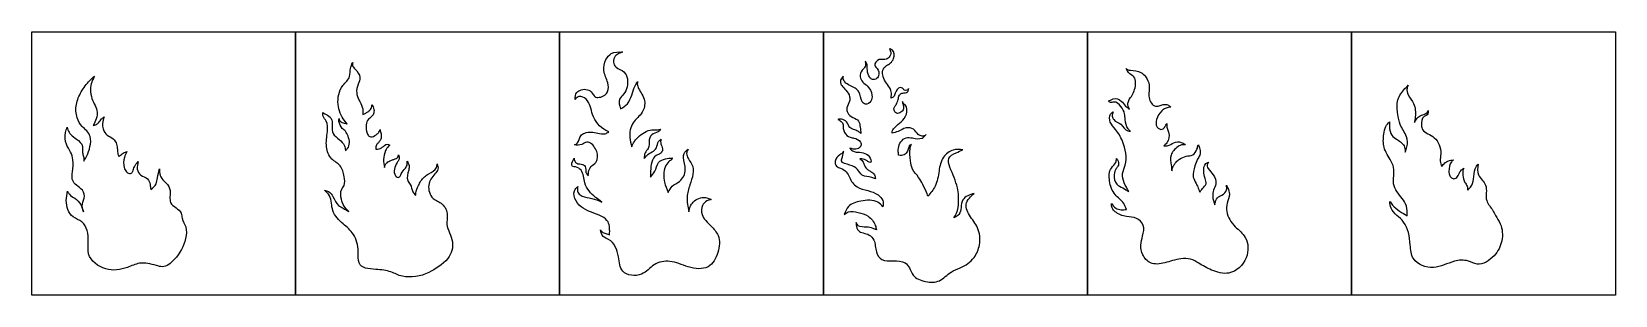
# Model space of a CAD drawing. Header units: millimetres. Extents: x 212 to 5793, y -739 to 2772.
# Drawn here: x 2520 to 3690, y 236 to 431 of the extents above; entities that cross this region are included whole.
import ezdxf

# ---------------------------------------------------------------- set-up
doc = ezdxf.new("R2010")
doc.units = ezdxf.units.MM
for name, color, linetype in [('Layer1', 6, 'Continuous'), ('Layer2', 2, 'Continuous'), ('Layer3', 5, 'Continuous'), ('Layer4', 4, 'Continuous'), ('Layer5', 3, 'Continuous'), ('Layer6', 1, 'Continuous')]:
    doc.layers.add(name, color=color, linetype=linetype)

msp = doc.modelspace()

# ---------------------------------------------------------------- linework, layer by layer
at = {"layer": 'Layer1'}
msp.add_lwpolyline([(2520.5, 430.6), (2715.4, 430.6), (2715.4, 235.8), (2520.5, 235.8)], close=True, dxfattribs=at)
msp.add_open_spline([(2608.4, 314.1), (2608.3, 315.3), (2608, 318), (2606.4, 322.8), (2600.7, 323.8), (2597.7, 329.3), (2598.7, 332.8), (2599.1, 334.7), (2598, 333.4), (2596.1, 331.3), (2595.6, 327.7), (2593.3, 325), (2590, 327), (2588.2, 331.3), (2588.3, 337), (2590, 340.6), (2590.7, 342), (2590, 341.8), (2588.3, 341.2), (2586.5, 339.6), (2585.2, 338.7), (2584.8, 338.4), (2584.5, 339.2), (2583.8, 341.2), (2583.9, 344.7), (2583, 348.4), (2580.7, 352.2), (2575.8, 353.7), (2573, 358.2), (2572.6, 363.1), (2573.5, 366), (2574, 367.6), (2573.3, 367.1), (2571.7, 366), (2570.2, 363.5), (2568, 361.7), (2566.5, 361.5), (2565.9, 361.4), (2566.8, 362.9), (2568.6, 366.3), (2569.4, 372.2), (2566.4, 377.4), (2564.3, 382.9), (2563.5, 389), (2564.9, 394.1), (2566.3, 396.6), (2566.9, 397.7), (2565.7, 396.7), (2561.9, 393.3), (2556.9, 386.5), (2552.7, 377.1), (2553.2, 367.6), (2556.9, 361), (2561.4, 357.5), (2564.6, 352.5), (2563.7, 345.6), (2561.8, 339.6), (2559.8, 336.2), (2559, 335), (2559, 336.1), (2559.1, 338.4), (2557.5, 341.8), (2558.9, 346.9), (2554, 351.2), (2549.5, 354), (2547.2, 357.4), (2546.9, 359.5), (2546.8, 360.1), (2546.3, 358.8), (2544.8, 354.7), (2545.1, 347.7), (2549.5, 342), (2551.4, 335), (2551, 328.2), (2549.8, 321.9), (2552.7, 317.3), (2557.4, 315), (2560.7, 309), (2557.1, 303.4), (2558.2, 299.5), (2558.7, 297.6), (2558.2, 299.4), (2557.1, 303.3), (2553, 307.5), (2548.5, 309.6), (2547.4, 311.9), (2547, 312.7), (2546.5, 310.5), (2545.2, 304), (2548.6, 293.6), (2561, 289.9), (2562.9, 277.3), (2561, 263.6), (2574.8, 252.8), (2589.2, 255.1), (2600.9, 260.9), (2609.9, 258.7), (2618.9, 255.8), (2628.5, 263.9), (2634, 274.4), (2635.3, 286.1), (2631.3, 291.5), (2631.3, 297.3), (2627.1, 300.5), (2622.6, 303.6), (2622.5, 309.2), (2623.2, 315.2), (2618.7, 319.8), (2614.7, 324.1), (2614.8, 327.6), (2614.8, 329.3), (2614.3, 327.1), (2613.3, 323.5), (2612.8, 317.5), (2610, 315.3), (2608.4, 314.1)], degree=3, knots=[0, 0, 0, 0, 3.375201, 7.529173, 12.855339, 17.631613, 22.827219, 22.827219, 22.827219, 27.366572, 30.660267, 32.884442, 35.678193, 39.127715, 46.101529, 50.397008, 50.397008, 50.397008, 52.325213, 55.410056, 56.87162, 56.87162, 56.87162, 59.281532, 62.838327, 66.468617, 69.822868, 74.622497, 79.716199, 83.56891, 88.125675, 88.125675, 88.125675, 90.360038, 93.723252, 96.116643, 97.809718, 97.809718, 97.809718, 102.752938, 108.524921, 113.326998, 118.820914, 125.009905, 129.925574, 133.237998, 133.237998, 133.237998, 137.595177, 147.244879, 156.514004, 165.737453, 172.553321, 176.919887, 181.477457, 188.334308, 195.16853, 199.246893, 199.246893, 199.246893, 202.464437, 205.389799, 209.527321, 215.880461, 220.989542, 224.841267, 226.691807, 226.691807, 226.691807, 230.66541, 238.704998, 244.774965, 250.242067, 258.639215, 263.646888, 267.482707, 272.540376, 278.247035, 283.847766, 289.065187, 289.065187, 289.065187, 294.267131, 300.160745, 304.787025, 307.289479, 307.289479, 307.289479, 313.57691, 325.924403, 332.789939, 347.001574, 355.314514, 370.922727, 385.821518, 394.513053, 406.240506, 410.332675, 419.930524, 436.354124, 444.175625, 450.602995, 454.156231, 459.195862, 464.398999, 468.286501, 474.056724, 480.370933, 485.109322, 489.729862, 489.729862, 489.729862, 496.120389, 500.397595, 505.573236, 505.573236, 505.573236, 505.573236], dxfattribs=at)
at = {"layer": 'Layer2'}
msp.add_lwpolyline([(2715.4, 430.6), (2910.2, 430.6), (2910.2, 235.8), (2715.4, 235.8)], close=True, dxfattribs=at)
msp.add_open_spline([(2819.9, 333), (2819.8, 332), (2819.5, 328.5), (2813.1, 325.8), (2808.4, 321.6), (2805.8, 316.3), (2804.1, 312.8), (2804.1, 310.3), (2804.1, 309.8), (2803.3, 310.6), (2801.2, 312.8), (2800.9, 317.3), (2796.7, 321.6), (2798.7, 326.9), (2799.5, 331.8), (2798.3, 333.9), (2797.7, 334.9), (2797.8, 334.2), (2798, 332.4), (2796.3, 329.1), (2793.5, 326.7), (2792.8, 324), (2791.3, 322.4), (2788, 324.6), (2788.1, 329.2), (2789.5, 333.2), (2791.9, 335.8), (2792, 338), (2791.5, 339.1), (2791.3, 339.6), (2791.2, 339), (2790.8, 337.3), (2788.2, 336.3), (2785.4, 335.5), (2783, 334.2), (2781.4, 332.2), (2781.2, 330.8), (2781.1, 330.2), (2780.7, 332.2), (2779.8, 336.4), (2781.2, 341.9), (2783.3, 345.5), (2784.6, 346.5), (2785, 346.8), (2784.3, 347.1), (2782.2, 348), (2779.8, 345.3), (2777.2, 343.9), (2775.5, 343.9), (2774.7, 343.8), (2774.6, 345), (2774.6, 346.9), (2777.1, 349), (2778.7, 351.6), (2778.7, 354.6), (2777.9, 356.6), (2777.7, 357.8), (2777.7, 358.4), (2777.4, 357.5), (2776.8, 355.8), (2774.2, 354.1), (2771.4, 352.1), (2768.4, 354.3), (2767.2, 358.9), (2767.2, 365.4), (2772.2, 368), (2773.6, 371.6), (2772.9, 374.5), (2772, 376.1), (2771.7, 376.6), (2771.7, 376), (2771.5, 374.1), (2769.6, 371.9), (2767.3, 370.5), (2765.8, 369.7), (2765, 369.4), (2765.1, 371.3), (2765.1, 375.2), (2761.9, 380), (2759.9, 385.7), (2761.1, 391.4), (2764.1, 397.5), (2760.2, 402.1), (2757.1, 405.3), (2757.4, 407.1), (2757.5, 407.9), (2756.8, 406.4), (2755.4, 403.1), (2756.1, 396.3), (2747.8, 389.9), (2745.4, 377.2), (2749.2, 367.2), (2752.8, 363.3), (2753.5, 362.5), (2752.8, 362.7), (2751, 363.1), (2748.8, 363.8), (2747.6, 365.3), (2747.5, 366), (2747.4, 366.4), (2747.4, 365.7), (2747.2, 363.1), (2749, 359.5), (2752.6, 357), (2754.2, 353.1), (2755.6, 348.8), (2754.4, 344.8), (2752.8, 343.3), (2752.2, 342.8), (2752, 344), (2751.5, 347.3), (2747.6, 351.2), (2742.2, 354.7), (2742.5, 360.6), (2742.4, 364.7), (2740.7, 368.3), (2737.6, 369.3), (2735.9, 370.5), (2735.4, 370.9), (2735.4, 369.9), (2735.4, 367.5), (2739.4, 363.8), (2738.8, 355.4), (2737.2, 346.1), (2740.8, 336.2), (2749.4, 332.1), (2751.2, 324.3), (2752.2, 317.7), (2748.1, 313.2), (2748.9, 307.3), (2750.8, 301.6), (2753.4, 299), (2754.6, 297.7), (2753.3, 298.5), (2750.8, 300.2), (2745.5, 302.4), (2743.7, 308.1), (2740.4, 312.6), (2737.7, 313.2), (2736.7, 313.5), (2738.1, 312.2), (2742.4, 308.3), (2741.2, 297.2), (2750.1, 288.8), (2759.3, 281.2), (2762.1, 269.9), (2760.9, 255.7), (2773.7, 255.2), (2785.8, 253.9), (2792.7, 249.3), (2805.6, 249.3), (2814.3, 252.7), (2828.7, 261.1), (2833.3, 275.9), (2826, 286), (2828.1, 295.8), (2824.7, 304.1), (2815.2, 306.6), (2812.2, 317.5), (2816.7, 324.3), (2821.2, 328.8), (2820.3, 331.6), (2819.9, 333)], degree=3, knots=[0, 0, 0, 0, 2.908811, 10.09273, 18.011269, 21.933308, 27.684968, 29.272717, 29.272717, 29.272717, 32.520816, 38.272475, 41.712779, 49.385944, 52.846998, 56.312183, 56.312183, 56.312183, 58.319808, 61.747776, 66.923086, 68.9097, 70.151727, 72.86982, 77.785405, 83.001962, 85.577947, 87.858462, 89.225628, 89.225628, 89.225628, 90.832483, 94.189336, 96.536134, 99.862885, 102.164764, 103.951442, 103.951442, 103.951442, 109.9242, 116.681107, 120.626166, 121.838125, 121.838125, 121.838125, 123.986044, 128.180636, 130.678619, 133.101029, 133.101029, 133.101029, 136.36715, 138.407663, 142.409953, 145.407537, 147.006204, 148.793498, 148.793498, 148.793498, 151.527507, 153.740478, 158.040504, 160.323557, 163.467056, 172.326853, 176.447368, 179.295756, 183.064588, 184.904465, 184.904465, 184.904465, 186.933382, 190.377847, 192.840121, 195.364917, 195.364917, 195.364917, 200.952908, 206.823098, 212.258404, 218.668734, 223.869313, 231.318899, 234.383164, 236.55667, 236.55667, 236.55667, 241.364578, 247.255295, 255.622139, 269.957522, 282.844653, 285.989616, 285.989616, 285.989616, 288.295198, 291.49451, 292.628566, 293.742856, 293.742856, 293.742856, 295.817009, 301.522429, 304.707179, 308.789673, 313.648955, 318.146594, 320.28467, 320.28467, 320.28467, 323.87808, 329.896359, 336.267524, 341.869213, 345.979004, 348.709098, 353.20319, 354.995516, 354.995516, 354.995516, 357.672639, 362.013859, 369.814789, 381.101759, 390.946204, 398.702826, 407.349892, 413.792648, 417.100213, 424.485814, 429.868766, 435.229356, 435.229356, 435.229356, 440.050673, 444.164466, 451.891435, 456.726786, 459.903904, 459.903904, 459.903904, 465.605297, 476.746603, 489.058707, 499.941226, 512.57179, 520.909133, 536.920118, 549.558324, 560.200304, 568.991602, 580.301534, 596.504177, 609.313323, 622.938424, 629.57692, 638.533654, 646.598349, 656.865854, 666.28462, 670.438781, 674.48489, 674.48489, 674.48489, 674.48489], dxfattribs=at)
at = {"layer": 'Layer3'}
msp.add_lwpolyline([(2910.2, 430.6), (3105.1, 430.6), (3105.1, 235.8), (2910.2, 235.8)], close=True, dxfattribs=at)
msp.add_open_spline([(3022.2, 306.7), (3020.8, 307.2), (3016.4, 309), (3009.8, 306.6), (3006.6, 301.5), (3006.1, 298.9), (3005.8, 297.5), (3005, 301.3), (3003.5, 308), (3007, 319.2), (3011, 330.6), (3004.6, 336.8), (3003.8, 341.2), (3004.7, 343), (3005.2, 343.8), (3004, 342.9), (3001.9, 341.3), (3001.4, 335.5), (3004.5, 328.7), (3000.4, 319.8), (2993.2, 317.2), (2991.4, 313.6), (2990.5, 311.9), (2989.4, 314.4), (2986.8, 320.2), (2986.9, 328.9), (2990.3, 334.3), (2992.8, 336), (2993.4, 337.1), (2993.5, 337.4), (2991.9, 337.2), (2988.3, 336.9), (2982.2, 334.3), (2981.3, 327.6), (2978.6, 324.6), (2977.5, 323.2), (2977.4, 324.6), (2977.4, 330), (2978.3, 338.9), (2985, 340.2), (2986.9, 343.7), (2985.3, 346.7), (2984.7, 349.5), (2985.1, 350.8), (2985.2, 351.2), (2984.5, 350.7), (2982.4, 349.2), (2982.5, 342.7), (2975.6, 340.9), (2973.3, 337.6), (2972.8, 336.8), (2972.8, 338.3), (2972.7, 341.2), (2977, 344.7), (2975.6, 350.4), (2978.7, 356), (2983.6, 356), (2984.5, 358.1), (2984.7, 358.6), (2984, 358.4), (2981.5, 357.8), (2976.8, 358.4), (2971.6, 355.6), (2967.8, 352.5), (2965.1, 349.1), (2964.1, 346.8), (2963.5, 345.5), (2962.9, 347.7), (2961.4, 353.6), (2963.2, 364), (2972, 369.8), (2973.9, 378.6), (2971.2, 384.4), (2968.8, 388.1), (2967.5, 391.4), (2967.7, 393.1), (2967.8, 393.7), (2967.1, 392.6), (2965.3, 389.4), (2963.6, 383.7), (2961.1, 377.1), (2957.1, 374.7), (2955.3, 373.6), (2954.5, 376.2), (2953.2, 380.4), (2958.2, 384.6), (2961.2, 391.1), (2960.3, 401.5), (2951.9, 403.2), (2949.6, 408.3), (2950.7, 412.5), (2953.9, 414.6), (2955.9, 415.3), (2956.9, 415.6), (2953.9, 415.7), (2948.7, 415.9), (2943.6, 409.5), (2942, 401.2), (2946.1, 394.1), (2946.8, 387.1), (2943.5, 383.3), (2940, 381.9), (2935.9, 382.1), (2934.4, 385.8), (2930.8, 388.3), (2926.5, 388), (2921.9, 385.7), (2921.8, 382.4), (2921.7, 380.4), (2922.3, 381.2), (2923, 382.2), (2926.1, 383.2), (2932.8, 379.9), (2933.6, 367.9), (2940.5, 359.4), (2945.9, 356.9), (2946.6, 356.6), (2945.7, 356.1), (2943.3, 354.5), (2938.6, 355.6), (2933.7, 356.7), (2929.2, 356.1), (2924.8, 353.6), (2924.7, 348.8), (2922.1, 347.3), (2921.2, 346.9), (2923.1, 346.8), (2926.3, 346.6), (2931.5, 350.5), (2937.8, 344.2), (2938.9, 337.9), (2936.8, 333.1), (2933.2, 331.3), (2931.6, 327.5), (2931.5, 325.1), (2931.4, 324.2), (2930.7, 325), (2929, 326.8), (2930.3, 331.2), (2926.2, 333.2), (2923.1, 332.7), (2921.2, 335), (2921, 336.5), (2921, 337.2), (2919.7, 334.5), (2918, 330.8), (2923.1, 330.8), (2928.1, 327.5), (2927.8, 317), (2934.8, 309.5), (2939.9, 305.8), (2941.4, 304.7), (2939, 305.8), (2934.3, 307.8), (2927.9, 308.1), (2924, 311), (2923.2, 314), (2923.6, 315.6), (2923.8, 316.3), (2922.8, 315.3), (2919.9, 312.4), (2922.7, 301.9), (2933.8, 297), (2947.6, 292.2), (2947.3, 284), (2947.2, 280.5), (2946.3, 280.8), (2944.4, 281.4), (2941.8, 282.3), (2940.9, 283.6), (2940.5, 284.2), (2940.9, 282.3), (2941.6, 278.9), (2950.3, 276.2), (2954.2, 265.7), (2954.8, 251), (2971.7, 248.9), (2979.2, 259.7), (2992.9, 262.2), (3004.7, 256), (3020.8, 254.1), (3028.1, 267.2), (3029, 279.3), (3021.8, 287.7), (3014.8, 293.6), (3014.8, 302), (3018.5, 305.7), (3021.1, 306.4), (3022.2, 306.7)], degree=3, knots=[0, 0, 0, 0, 4.453688, 14.090884, 17.808885, 22.012739, 22.012739, 22.012739, 33.141626, 42.265387, 57.435318, 63.822183, 67.184398, 69.887286, 69.887286, 69.887286, 74.196913, 77.355242, 86.259532, 96.03951, 102.442887, 107.832649, 107.832649, 107.832649, 115.937269, 127.056428, 131.882228, 134.707154, 135.64768, 135.64768, 135.64768, 140.713087, 146.559726, 153.502467, 158.783598, 158.783598, 158.783598, 163.048562, 175.406494, 179.373489, 181.918328, 185.891827, 188.965197, 190.081706, 190.081706, 190.081706, 192.673961, 197.597858, 206.732384, 209.686425, 209.686425, 209.686425, 214.113688, 218.00679, 224.515321, 229.782315, 234.938661, 236.399932, 236.399932, 236.399932, 238.62953, 244.081613, 249.962782, 255.662119, 258.670635, 263.083921, 263.083921, 263.083921, 270.21916, 281.296822, 291.676069, 300.352191, 305.402935, 310.389557, 313.706319, 315.566444, 315.566444, 315.566444, 319.672535, 326.410485, 333.640558, 339.889273, 339.889273, 339.889273, 346.965763, 351.751142, 357.695161, 368.915565, 376.016586, 379.997136, 384.55257, 387.693455, 390.997258, 390.997258, 390.997258, 399.539552, 405.53128, 413.80127, 423.247458, 429.727071, 433.003161, 437.489764, 440.732301, 444.02672, 448.201278, 452.924998, 456.616656, 462.156305, 462.156305, 462.156305, 465.107076, 465.801651, 471.637757, 483.793054, 499.231306, 501.540169, 501.540169, 501.540169, 504.6347, 510.033989, 514.818572, 519.820084, 523.383715, 529.036576, 531.870671, 531.870671, 531.870671, 537.31911, 541.377834, 549.329902, 557.525173, 559.90631, 564.362443, 568.878015, 571.519928, 571.519928, 571.519928, 574.397567, 578.925714, 582.365167, 585.798465, 588.003571, 590.254682, 590.254682, 590.254682, 596.506319, 598.766073, 603.44031, 613.255396, 626.549479, 632.244045, 632.244045, 632.244045, 640.096636, 647.373423, 650.883591, 653.908683, 655.958849, 655.958849, 655.958849, 659.959667, 667.681524, 683.016792, 695.92792, 705.450797, 705.450797, 705.450797, 708.371916, 711.316645, 713.26418, 713.26418, 713.26418, 718.472781, 723.046815, 737.870669, 748.987368, 762.91804, 774.679393, 786.342492, 800.699335, 815.216342, 828.12529, 840.483438, 849.255005, 860.158486, 866.828691, 871.465866, 874.866051, 874.866051, 874.866051, 874.866051], dxfattribs=at)
at = {"layer": 'Layer4'}
msp.add_lwpolyline([(3105.1, 430.6), (3300, 430.6), (3300, 235.8), (3105.1, 235.8)], close=True, dxfattribs=at)
msp.add_open_spline([(3144.2, 284.1), (3144, 285.2), (3143.2, 289.2), (3138.6, 294.9), (3131, 297), (3124.4, 298.5), (3121.4, 296.3), (3120.5, 295.6), (3121.3, 297.7), (3123.3, 303.1), (3133.5, 305.9), (3143.6, 306.8), (3147.8, 302.5), (3149, 301.3), (3149.1, 302.9), (3149.5, 306.3), (3144.8, 311.1), (3137.8, 313.3), (3130.8, 314.8), (3126.2, 318.9), (3124.2, 323), (3122.3, 327.5), (3118.3, 329.6), (3114.2, 330.8), (3113, 335.9), (3116.1, 339.3), (3119.2, 340.7), (3119.7, 341.9), (3119.9, 342.3), (3119.8, 341), (3119.6, 338.6), (3117.2, 333.6), (3125.2, 332.4), (3130.3, 329.6), (3133.5, 323.2), (3139.5, 323.6), (3142.6, 322.3), (3143.5, 322), (3143.3, 323), (3143, 325.3), (3140.2, 327.3), (3137.8, 328.6), (3136.2, 330), (3135.2, 332), (3134.8, 334), (3133.4, 335.7), (3132.4, 336.4), (3131.9, 336.7), (3132.4, 336.7), (3133.6, 336.8), (3135.5, 336.2), (3137.3, 335.4), (3138.4, 334), (3140.4, 334), (3139.9, 339.5), (3134.2, 341.7), (3129.1, 341.5), (3126.8, 342.4), (3125.2, 343.5), (3124.8, 344.3), (3124.6, 344.6), (3125.4, 344.3), (3127.4, 343.6), (3130.7, 343.7), (3133.3, 346.2), (3132.3, 350.3), (3128.5, 352.1), (3123.9, 352.4), (3120.8, 355.3), (3119.5, 358.9), (3120, 361.9), (3118.3, 364.5), (3116.6, 365.4), (3115.7, 365.8), (3116.6, 365.9), (3118.9, 366.1), (3122.8, 364.4), (3123.8, 359.4), (3128, 358.2), (3130.9, 357), (3132.3, 355.8), (3132.8, 355.3), (3132.6, 356.8), (3132.2, 359.9), (3131.7, 365.2), (3126.6, 367.1), (3122.7, 369.9), (3121.9, 375), (3124.5, 378.5), (3124.7, 383.4), (3122, 387.3), (3118.9, 390), (3117.4, 392.9), (3117.8, 395.5), (3119, 396.9), (3119.6, 397.7), (3119.6, 397.2), (3119.5, 395.7), (3120.9, 392.7), (3125.5, 390.3), (3132.7, 387.2), (3132.1, 380), (3136.4, 376.1), (3140.9, 379), (3141.3, 384.9), (3138.6, 390.2), (3133.9, 393.1), (3131.5, 397.4), (3132.9, 401.8), (3135.4, 403.8), (3136.3, 406.2), (3136.1, 407.7), (3135.9, 408.7), (3136.4, 408.1), (3137.7, 406.6), (3137.2, 402.6), (3138, 398.7), (3140.3, 395.1), (3144, 395.2), (3146.6, 398.6), (3145.8, 403), (3141.7, 406), (3145.8, 411.2), (3150.3, 409.4), (3154, 411.5), (3155.3, 415.1), (3154.2, 417.2), (3153.8, 418), (3154.5, 417.8), (3157.4, 416.9), (3157.7, 411.2), (3154.9, 407.4), (3151.6, 405.7), (3148.7, 403), (3148.6, 398.2), (3150.7, 393.5), (3153.8, 390), (3155.6, 385.8), (3155.2, 383.1), (3155, 381.4), (3155.7, 381.7), (3157.3, 382.5), (3158.1, 386), (3160.3, 389.8), (3163.7, 389), (3164.6, 387.2), (3166.6, 387.2), (3167.7, 387.9), (3167.9, 388.5), (3168, 388.7), (3168, 388), (3168.1, 385.9), (3165, 385.3), (3162.7, 385.3), (3160.7, 383.5), (3160.3, 380.3), (3159.2, 377.1), (3157.3, 375), (3156.9, 372.4), (3158.9, 369.7), (3162.6, 370.7), (3164.2, 373.2), (3164.4, 375.6), (3163.6, 377), (3163.3, 378.2), (3163.4, 378.8), (3163.5, 379.1), (3163.6, 378.7), (3164, 377.6), (3166.9, 375.6), (3167.2, 369.2), (3162.7, 363.9), (3158.5, 360.8), (3156, 357.9), (3155.8, 356.3), (3155.8, 355.7), (3157.3, 356), (3160.9, 356.9), (3165.5, 360.2), (3172.2, 359.3), (3174.2, 354.7), (3177.7, 353.3), (3180, 353.6), (3180.8, 354.4), (3181, 354.6), (3180, 353.6), (3177.4, 350.8), (3171.6, 352), (3164.3, 353.2), (3160, 346.5), (3160.4, 341.6), (3160.5, 339.9), (3160.5, 339.3), (3162, 339.2), (3164.7, 339), (3167.4, 342.1), (3167.7, 344.9), (3168.8, 346.8), (3169.7, 347.2), (3170, 347.4), (3169.6, 346.3), (3168.2, 342.5), (3169.4, 336.1), (3170.2, 328.3), (3175.5, 323.6), (3178.6, 317.2), (3181.1, 312.6), (3182, 309.6), (3182.2, 309), (3184.2, 311.4), (3188.8, 316.7), (3190.3, 327.4), (3192.2, 337.9), (3200.2, 344.1), (3205.7, 343.5), (3208.1, 343.3), (3206.5, 342.6), (3202.7, 341.1), (3196.1, 337.6), (3199.6, 326.8), (3204.6, 316.9), (3205.3, 304.2), (3203.7, 296.4), (3201.7, 293.5), (3201.4, 293), (3202.8, 293.8), (3207.8, 296.2), (3205.6, 305.3), (3211.6, 309.6), (3214.7, 310.6), (3216.3, 311.1), (3215.4, 310.3), (3213.4, 308.2), (3208.9, 303.3), (3212.9, 293.9), (3220.2, 286), (3221.3, 273.7), (3216.6, 262.4), (3207.9, 256.3), (3198, 253.2), (3191.5, 245.1), (3180.4, 245.4), (3171.1, 248.9), (3169.1, 255.9), (3164.7, 261.3), (3156.8, 261.4), (3148.1, 260.7), (3143, 268.4), (3143.8, 275.7), (3139.1, 280.8), (3134.7, 281.7), (3130.4, 283.3), (3129.2, 286.9), (3129.2, 289), (3129.3, 289.7), (3129.7, 288.7), (3131.1, 285.9), (3136.7, 286.5), (3141.1, 285.7), (3143.4, 284.5), (3144.2, 284.1)], degree=3, knots=[0, 0, 0, 0, 3.471019, 12.157427, 19.947683, 27.245952, 30.627876, 30.627876, 30.627876, 37.200665, 47.101588, 59.796099, 64.708362, 64.708362, 64.708362, 69.278487, 74.70965, 82.853869, 91.205871, 95.859916, 100.513735, 105.063638, 110.003541, 113.370692, 117.227615, 123.131093, 125.784275, 127.014463, 127.014463, 127.014463, 131.186924, 134.272567, 141.234846, 147.640572, 153.112212, 160.355425, 163.220205, 163.220205, 163.220205, 166.23075, 170.040161, 172.772714, 174.573389, 176.34476, 179.163091, 180.73807, 182.689128, 182.689128, 182.689128, 184.291511, 186.292111, 188.379594, 190.198705, 191.474673, 193.083048, 203.199208, 205.841692, 208.559389, 210.48986, 211.434223, 211.434223, 211.434223, 213.889435, 217.909899, 220.632644, 223.383239, 228.904057, 231.831132, 237.22694, 240.325231, 242.977622, 246.053912, 248.794448, 248.794448, 248.794448, 251.433707, 255.546278, 260.48393, 264.596502, 267.596246, 269.950943, 269.950943, 269.950943, 274.8328, 279.353067, 284.412063, 289.538456, 293.280277, 298.528979, 301.773205, 307.321004, 311.965314, 314.192161, 316.697437, 319.519503, 319.519503, 319.519503, 321.006521, 323.949871, 328.552836, 336.7571, 344.411643, 347.377001, 351.910979, 356.524504, 364.236512, 368.478297, 372.875454, 377.924706, 380.714019, 382.343196, 385.296689, 385.296689, 385.296689, 387.583306, 390.994268, 396.572583, 399.632793, 402.658488, 405.93186, 411.390972, 414.08427, 419.561928, 423.72225, 427.241735, 431.140278, 433.893346, 433.893346, 433.893346, 436.19759, 442.476822, 446.60983, 450.092497, 453.410166, 457.895426, 463.327669, 468.516463, 471.862767, 476.655156, 476.655156, 476.655156, 478.75324, 481.660651, 487.245067, 488.833892, 491.068473, 492.694267, 494.061215, 494.682494, 494.682494, 494.682494, 496.746329, 500.394193, 501.840785, 503.983002, 507.489663, 511.404426, 513.816855, 515.980634, 518.869219, 522.225209, 525.420135, 527.334116, 529.073726, 530.245317, 530.976366, 530.976366, 530.976366, 532.174959, 534.203775, 541.019166, 547.925911, 554.288398, 557.033011, 558.926611, 558.926611, 558.926611, 563.543963, 569.995608, 575.577897, 580.813747, 583.870262, 586.214539, 587.186873, 587.186873, 587.186873, 591.257391, 598.213914, 603.017036, 612.65689, 615.938635, 617.8025, 617.8025, 617.8025, 622.131252, 625.528536, 628.751678, 630.626534, 631.702009, 631.702009, 631.702009, 635.037291, 643.966026, 650.44924, 657.980463, 664.052229, 671.801825, 673.509017, 673.509017, 673.509017, 682.672849, 694.332229, 705.009902, 713.897436, 721.179377, 721.179377, 721.179377, 726.756831, 733.637844, 739.974755, 756.25315, 768.57654, 777.317656, 779.127925, 779.127925, 779.127925, 783.653844, 794.761078, 799.502571, 804.464036, 804.464036, 804.464036, 808.091805, 813.388605, 822.848085, 833.917156, 846.627891, 856.72968, 869.493511, 876.985223, 887.649572, 897.925773, 908.276167, 914.304011, 919.039264, 928.001815, 936.422817, 943.341964, 952.372099, 957.435533, 962.113672, 966.008306, 970.393975, 972.302326, 972.302326, 972.302326, 975.190398, 981.33215, 986.270773, 989.010867, 989.010867, 989.010867, 989.010867], dxfattribs=at)
at = {"layer": 'Layer5'}
msp.add_lwpolyline([(3300, 430.6), (3494.9, 430.6), (3494.9, 235.8), (3300, 235.8)], close=True, dxfattribs=at)
msp.add_open_spline([(3317.7, 303.6), (3317.8, 302.5), (3318, 300.1), (3321.6, 296), (3328.3, 293.7), (3336.3, 293.7), (3342.7, 287.6), (3340.9, 279.8), (3338.8, 272.9), (3340.3, 265.2), (3345.3, 259.6), (3351.8, 258.6), (3357.3, 259.8), (3363, 261.5), (3369.2, 263.2), (3376.2, 263.1), (3383.4, 258.8), (3392, 253.8), (3406.2, 249.8), (3419.4, 261.9), (3418.8, 278.5), (3408.3, 286.5), (3402.2, 295.3), (3402.9, 304.2), (3405.6, 309.8), (3404, 314.4), (3403, 316.5), (3402.7, 317.2), (3402.8, 316), (3403.2, 313.1), (3400.1, 309.9), (3396.1, 308.6), (3394.5, 305.5), (3394.1, 303.3), (3394, 302.6), (3393.3, 304.7), (3392.2, 308.3), (3392.7, 313.8), (3396, 318.6), (3393.3, 324.9), (3389.9, 328.2), (3388.2, 331.2), (3388.6, 333), (3389.2, 333.8), (3389.3, 334.1), (3388.6, 333.8), (3386.1, 332.8), (3385.5, 327.3), (3386.6, 322.8), (3388.4, 317.9), (3385, 315), (3383.5, 312.9), (3382.9, 312), (3382.4, 313.3), (3381.7, 315.5), (3379.9, 319.2), (3377, 324), (3379.1, 330.6), (3380.9, 335.9), (3383.3, 339.6), (3383.4, 343.7), (3382.3, 346.1), (3381.8, 347.1), (3381.5, 346), (3381, 343.2), (3378.2, 338.9), (3372.6, 338.9), (3368.5, 336.9), (3365.7, 334.6), (3364.1, 332.5), (3362.8, 330.4), (3362.5, 328.8), (3362.3, 327.9), (3362.1, 329.3), (3361.8, 333), (3360.6, 339.9), (3365.4, 345.1), (3369.7, 347.3), (3371.6, 347.1), (3372.2, 347.1), (3371.7, 347.5), (3369.7, 349.1), (3364.8, 349.8), (3361.2, 346.8), (3358, 346), (3356.7, 346.3), (3356.3, 346.3), (3357.1, 347), (3360.1, 349.3), (3360.8, 354.9), (3358.9, 358.8), (3358.5, 361), (3358.6, 362.2), (3358.6, 362.7), (3358.2, 362), (3357.3, 360.5), (3355.1, 357.5), (3350.2, 360.2), (3350.8, 366.6), (3353.6, 371.3), (3357.3, 374), (3359.7, 374.8), (3361.2, 374.8), (3361.6, 374.8), (3361.1, 375.3), (3359.3, 377.2), (3355.6, 376.9), (3352.7, 375.5), (3348.3, 375.2), (3344.2, 382.5), (3346.7, 390.4), (3343.6, 397), (3338.8, 401.8), (3333.5, 401.7), (3329.8, 402.4), (3328.9, 403.1), (3328.6, 403.3), (3329.1, 402.3), (3330.4, 399.7), (3336.4, 397.1), (3335.5, 389.1), (3333.2, 383.8), (3331, 380.8), (3329.3, 377.2), (3330.4, 374.8), (3331.1, 373.4), (3330, 374.1), (3327.6, 375.7), (3325.3, 380.1), (3320.1, 382), (3317.3, 379.9), (3316, 379.7), (3315.5, 379.6), (3315.9, 379), (3316.9, 377.7), (3320.8, 379.5), (3325, 375.4), (3327.7, 370.6), (3327.8, 364.7), (3328.8, 359.8), (3331.2, 357.6), (3331.8, 357), (3331.1, 357), (3328, 357.2), (3325.6, 363), (3319.7, 364.2), (3317.9, 368.4), (3318.7, 370.4), (3319.1, 371.5), (3318.4, 371), (3315.9, 369.3), (3316.3, 363), (3321.8, 357.8), (3327.3, 347.7), (3330.2, 335.4), (3325.1, 325.8), (3327, 318.7), (3329.3, 314.6), (3330.5, 312.5), (3329.1, 313.4), (3326.2, 315.3), (3320.5, 317.6), (3319.2, 324.2), (3320.5, 329), (3323.1, 331.5), (3323.2, 334.6), (3322, 336.3), (3321.5, 336.9), (3321.4, 335.9), (3321.1, 333.1), (3315.9, 329.2), (3315.8, 319.6), (3319.2, 310), (3326.6, 305.2), (3328.3, 300.8), (3328.9, 299.3), (3327.6, 299.1), (3324.9, 298.7), (3320.5, 299.9), (3318.7, 302.3), (3317.7, 303.6)], degree=3, knots=[0, 0, 0, 0, 3.274092, 6.790361, 15.846505, 23.377735, 30.622565, 38.524613, 45.433442, 52.638933, 60.99242, 66.024194, 71.653086, 77.535229, 83.954805, 91.036459, 97.76645, 108.518595, 121.437114, 138.534845, 153.489797, 164.350026, 177.260506, 183.430719, 190.285578, 195.084128, 197.298037, 197.298037, 197.298037, 200.763061, 205.905334, 208.837421, 213.235161, 215.443565, 215.443565, 215.443565, 222.095635, 226.648633, 231.504425, 238.567475, 244.371708, 246.251578, 248.459978, 249.343921, 249.343921, 249.343921, 251.478843, 257.360174, 262.812481, 266.744983, 271.161329, 274.521233, 274.521233, 274.521233, 278.679316, 281.496829, 286.729378, 294.944027, 300.34334, 303.814851, 308.142676, 311.687312, 311.687312, 311.687312, 315.220971, 320.350026, 325.3838, 330.683435, 333.934779, 336.111364, 338.534233, 341.112223, 341.112223, 341.112223, 345.124294, 352.487325, 360.727798, 364.403482, 366.325273, 366.325273, 366.325273, 368.298237, 373.92413, 379.195061, 382.071969, 383.240929, 383.240929, 383.240929, 386.277943, 394.284758, 397.402801, 399.223659, 400.953297, 400.953297, 400.953297, 403.65466, 406.417253, 410.496674, 415.956534, 423.478382, 426.553215, 429.492133, 430.902903, 430.902903, 430.902903, 433.084083, 438.530667, 440.255372, 442.820953, 450.750837, 459.841202, 466.95328, 471.44205, 479.344081, 481.675773, 482.741729, 482.741729, 482.741729, 486.13525, 491.276618, 500.392337, 505.184891, 509.050531, 511.903868, 516.377869, 516.377869, 516.377869, 520.181907, 525.00525, 531.108452, 533.261278, 534.96086, 534.96086, 534.96086, 537.003343, 539.400064, 545.652442, 551.649905, 555.916576, 563.225871, 565.703852, 565.703852, 565.703852, 567.650746, 574.808444, 581.136285, 583.911791, 587.349728, 587.349728, 587.349728, 589.998975, 595.99305, 602.656035, 612.71556, 630.446125, 637.016007, 644.075362, 651.172784, 651.172784, 651.172784, 656.205598, 661.369564, 668.792319, 673.712095, 675.786821, 679.319096, 681.738464, 681.738464, 681.738464, 684.708383, 689.95814, 699.594465, 710.498452, 719.63188, 724.514355, 724.514355, 724.514355, 728.488028, 732.781098, 737.362073, 737.362073, 737.362073, 737.362073], dxfattribs=at)
at = {"layer": 'Layer6'}
msp.add_lwpolyline([(3494.9, 430.6), (3689.8, 430.6), (3689.8, 235.8), (3494.9, 235.8)], close=True, dxfattribs=at)
msp.add_open_spline([(3588.4, 332.8), (3587.6, 331.7), (3585.3, 328.4), (3585.7, 322.1), (3583.8, 316.4), (3581.6, 314.3), (3580.8, 313.6), (3580.7, 314.6), (3580.6, 316.7), (3577.9, 319.8), (3577.2, 324.1), (3577, 327.8), (3577.8, 329.4), (3577.9, 329.7), (3577.1, 329.2), (3575.1, 327.9), (3574.2, 324.9), (3572.8, 322.8), (3571, 321.7), (3568.8, 322.3), (3567.1, 324.4), (3566.7, 328.7), (3567.4, 333.4), (3569.8, 335.5), (3570.4, 336), (3569, 335.7), (3566.7, 335.4), (3563.6, 333.6), (3562.3, 332), (3561.6, 331.1), (3561.1, 332.4), (3560, 335.4), (3561.4, 340.9), (3560.2, 347), (3556.5, 352.5), (3551.6, 355), (3547.2, 357.5), (3546.4, 362.4), (3546.7, 367.8), (3550.8, 368.6), (3551.9, 370.7), (3551.6, 371.8), (3551.5, 372.3), (3551.3, 371.7), (3550.4, 369.8), (3546.7, 369.3), (3543.3, 366.9), (3542, 364.7), (3541.4, 363.6), (3541.6, 364.9), (3542.5, 369.5), (3542, 377.3), (3536.9, 382.9), (3535.4, 388.2), (3536.5, 390.3), (3536.9, 391), (3535.8, 389.9), (3532.2, 386.7), (3527.9, 379.3), (3529.1, 370.1), (3530.5, 361), (3536.1, 354.2), (3536.6, 346.5), (3535.1, 342.9), (3534.6, 341.6), (3534.6, 342.9), (3534.5, 346.9), (3529.5, 350.6), (3523.8, 354), (3522.8, 359.4), (3523, 362.8), (3523, 363.9), (3522, 362.9), (3519.6, 360.4), (3518.6, 353.6), (3517.9, 344.2), (3523.9, 336.6), (3527.2, 327.9), (3525.1, 320.7), (3527.9, 311.5), (3535.1, 305.7), (3536.3, 298.2), (3536.1, 295.3), (3536.1, 294.6), (3534.2, 295.7), (3530.3, 297.9), (3525.8, 301.5), (3523.8, 304.3), (3523.2, 305.2), (3523.4, 303.5), (3524.3, 297.1), (3536.5, 290.2), (3538.2, 275.6), (3539.3, 260.1), (3556.4, 253.7), (3568.7, 261.4), (3580.3, 262.3), (3589.8, 256.7), (3601.1, 264.1), (3607, 275.8), (3606.4, 287.4), (3601.6, 293.9), (3598.9, 299.9), (3592.6, 306), (3596.5, 317.3), (3587.4, 323.9), (3588.1, 330), (3588.4, 332.8)], degree=3, knots=[0, 0, 0, 0, 4.024491, 11.86866, 18.136822, 21.160105, 21.160105, 21.160105, 24.171123, 27.342608, 32.927012, 37.03424, 38.088121, 38.088121, 38.088121, 41.072411, 45.012914, 46.949736, 48.628143, 50.956682, 53.000641, 56.284729, 63.582604, 65.865918, 65.865918, 65.865918, 70.268284, 72.812128, 76.268751, 76.268751, 76.268751, 80.41007, 85.672157, 92.517906, 98.793196, 104.493575, 109.315472, 112.588027, 119.096814, 121.958104, 123.961647, 125.344638, 125.344638, 125.344638, 126.986768, 131.488936, 135.229789, 139.073793, 139.073793, 139.073793, 143.133415, 153.10515, 160.7662, 165.748079, 167.944681, 167.944681, 167.944681, 172.591061, 182.426701, 191.888451, 199.647224, 209.753181, 217.20994, 221.364267, 221.364267, 221.364267, 224.98148, 232.974508, 237.900246, 244.552832, 247.969377, 247.969377, 247.969377, 252.197804, 258.166663, 267.825784, 279.538265, 285.881048, 294.824439, 301.065463, 313.774181, 320.730363, 322.659004, 322.659004, 322.659004, 329.180557, 336.136483, 339.554858, 339.554858, 339.554858, 344.689791, 358.50005, 376.03917, 386.475731, 402.62958, 418.763299, 429.074629, 435.85994, 449.816156, 462.33444, 474.915155, 481.962533, 486.074747, 494.769434, 506.217348, 515.333685, 523.420182, 523.420182, 523.420182, 523.420182], dxfattribs=at)

doc.saveas('drawing.dxf')
